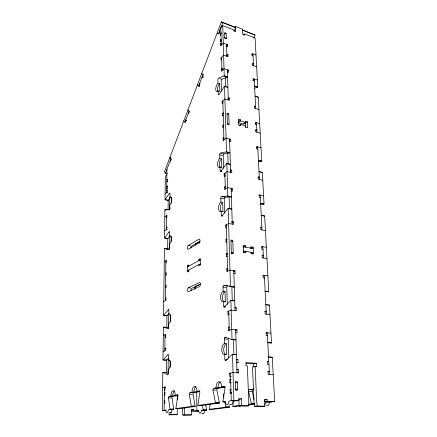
<?xml version="1.0" encoding="UTF-8"?>
<svg xmlns="http://www.w3.org/2000/svg" width="437" height="437" viewBox="0 0 437 437"><rect width="100%" height="100%" fill="white"/><g stroke="black" fill="none" stroke-linecap="round" stroke-linejoin="round"><path stroke-width="0.66" d="M182.404 408.229L182.77 415.046L191.368 414.926L191.346 409.425L193.635 409.474L193.64 410.846L191.761 411.086L191.756 409.726L193.635 409.474M169.092 412.364L169.07 414.839L177.214 414.708L177.242 408.59M177.275 399.746L177.291 394.982M169.07 414.839L170.872 414.609L170.889 412.124M168.076 373.313L168.218 358.487M168.507 327.734L168.644 313.608M169.261 249.396L169.387 235.865M169.632 210.164L169.753 197.448M166.104 410.6L162.345 410.529L162.832 372.313A1.349 0.568 -85.9 0 1 162.996 372.324L167.655 374.935A1.371 0.584 -86 0 0 168.261 373.427L168.3 369.352A4.763 2.043 -85.6 0 0 170.425 364.054A4.763 2.043 -85.6 0 0 168.387 359.919L168.425 355.909A1.349 0.579 -85.3 0 0 167.852 354.757L163.154 359.891A1.333 0.563 -85.3 0 1 162.99 359.995L163.411 327.045A1.295 0.546 -83.9 0 1 163.569 327.034L168.103 328.843A1.311 0.563 -84 0 0 168.698 327.329L168.731 323.478A4.561 1.961 -83.6 0 0 170.801 318.18A4.561 1.961 -83.6 0 0 168.819 314.564L168.851 310.773A1.289 0.557 -83.2 0 0 168.294 309.762L163.717 315.274A1.273 0.541 -83.3 0 1 163.558 315.394L164.41 248.631A1.207 0.503 -80.5 0 1 164.558 248.582L168.89 249.09A1.224 0.519 -80.4 0 0 169.447 247.582L169.48 244.103A4.272 1.803 -80.1 0 0 171.451 238.821A4.272 1.803 -80.1 0 0 169.556 236.046L169.589 232.615A1.213 0.508 -79.8 0 0 169.059 231.845L164.694 237.93A1.196 0.497 -79.9 0 1 164.541 238.078L167.759 238.635A1.196 0.503 -80 0 0 167.912 238.487L169.731 235.975M164.541 238.078L164.902 209.793A1.174 0.481 -78.9 0 1 165.049 209.727L169.272 209.64A1.191 0.492 -78.7 0 0 169.824 208.138L169.851 204.833A4.157 1.715 -78.4 0 0 171.774 199.567A4.157 1.715 -78.4 0 0 169.927 197.18L169.955 193.924A1.18 0.481 -78.1 0 0 169.436 193.263L165.181 199.605A1.164 0.47 -78.4 0 1 165.028 199.769L168.169 200.414A1.158 0.475 -78.4 0 0 168.316 200.255L170.441 197.109M170.091 367.561L170.146 360.656M170.474 321.856L170.534 314.744M171.146 241.688L171.189 236.33L169.556 236.046M171.468 203.243L171.512 197.513L169.927 197.18M165.568 387.056L164.973 387.035L164.946 389.777L164.356 389.897L164.951 389.919M165.994 348.147L165.415 348.103L165.388 350.72L163.099 351.457M164.973 337.271L165.541 337.064L165.568 334.491L163.307 335.332M164.634 230.758L166.765 229.299L166.787 227.054L167.322 227.153M165.104 193.881L167.18 192.22L167.207 190.084L167.732 190.199M166.71 188.555L167.229 188.134L167.251 186.009L167.775 186.124M166.787 182.032L167.3 181.601L167.327 179.498L167.846 179.612M166.333 373.083L166.475 359.673M166.814 327.723L166.95 315.001M167.65 249.057L167.764 238.28M168.065 210L168.169 199.999M165.028 199.769L165.328 176.22L166.868 174.909M164.809 350.906L165 334.698M165.399 300.667L165.863 260.692M166.229 229.665L166.388 215.763M166.661 192.641L166.934 169.299M237.581 389.471C237.679 390.842 235.477 390.678 235.554 389.389L235.335 382.26A1.245 1.005 79.8 0 1 236.302 381.069A1.245 1.005 79.8 0 1 237.357 382.353L237.581 389.471L235.636 389.799M233.555 400.942L232.834 405.864A1.502 0.77 -89.7 0 0 232.817 406.295L236.422 406.383L241.093 405.793M225.618 401.953L222.936 401.876A1.655 0.825 -89.1 0 1 222.957 401.401L224.968 387.827A1.639 0.825 -88.4 0 0 224.105 386.346L221.652 386.794A5.643 2.797 -88.2 0 0 218.735 381.703A5.643 2.797 -88.2 0 0 216.053 387.816L213.698 388.242A1.595 0.781 -88.1 0 0 212.95 389.968L215.392 402.488A1.617 0.787 -88.8 0 1 215.43 402.947L219.401 403.056A1.611 0.792 -89 0 0 219.363 402.597L216.878 390.121A1.59 0.787 -88.3 0 1 217.626 388.4L225.481 386.985M210.164 404.056L209.443 408.89A1.415 0.677 -88.9 0 0 209.421 409.294L212.89 409.371L229.403 407.273A1.469 0.743 -89.5 0 0 229.365 406.858L228.884 404.558M199.785 391.612L193.744 392.699A1.491 0.688 -87.7 0 0 193.067 394.305L195.093 406.049A1.513 0.694 -88.3 0 1 195.126 406.481L179.58 408.671L175.887 408.595A1.458 0.639 -87.8 0 1 175.914 408.174L177.761 396.233A1.448 0.634 -87.3 0 0 177.127 394.906L175.232 395.256A4.993 2.163 -87.1 0 0 173.09 390.694A4.993 2.163 -87.1 0 0 170.889 396.048L169.059 396.381A1.415 0.601 -87.1 0 0 168.442 397.894L170.059 409.021A1.431 0.612 -87.6 0 1 170.08 409.425L168.791 409.611A1.431 0.606 -87.6 0 0 168.294 410.25L168.027 411.419A2.846 1.202 -87.5 0 1 166.087 411.681L165.847 410.6A1.415 0.595 -87.5 0 0 165.372 410.097L162.345 410.529M234.287 31.098L235.652 27.586L221.373 21.85L164.454 171.79L165.443 173.21L167.398 173.664M217.145 32.999L218.948 34.124L219.871 31.688L219.418 31.409L219.756 30.519M220.095 29.629L220.778 27.837L222.744 25.652L233.56 29.771L233.598 30.787L235.707 31.584L235.505 26.466L242.442 29.132L242.666 34.228L244.736 35.015L244.693 34.004L255.093 37.959L257.732 87.012A1.306 0.628 -71.4 0 1 257.524 87.149L254.563 88.165M165.443 173.21L170.987 158.653L169.96 157.287L170.643 158.194M186.238 120.109L185.714 119.957L186.091 120.366L185.261 122.546L184.884 122.136L189.052 111.184L188.287 110.397M199.578 86.521L198.644 85.991L203.003 74.53M218.495 33.84L222.755 22.642L221.373 21.85M199.048 86.351L199.917 84.068L199.512 83.713L200.037 83.882M203.074 77.354L202.544 77.18L203.423 74.869L201.768 73.503M253.821 38.052L255.044 35.02L242.382 29.907M220.991 153.179L223.886 153.933L229.786 152.868A1.387 0.666 -75.1 0 0 229.999 152.759L226.481 151.836A1.393 0.661 -75.2 0 1 226.273 151.945L220.412 153.032A1.366 0.639 -75.5 0 0 219.74 154.796L219.827 158.44A4.796 2.256 -75.9 0 0 217.473 164.602A4.796 2.256 -75.9 0 0 220.04 167.005L220.133 170.709A1.382 0.655 -76.3 0 0 220.876 171.419L226.612 163.564A1.404 0.672 -75.8 0 1 226.825 163.356L230.365 164.252A1.398 0.677 -75.8 0 0 230.157 164.459L227.797 163.864M195.41 243.393L196.934 243.655A1.164 0.535 -80.1 0 0 197.098 243.518L198.234 242.06M230.589 196.781L227.573 196.109L221.515 196.453A1.404 0.683 -77.6 0 0 220.816 198.229L220.914 202.091A4.922 2.404 -78.1 0 0 218.489 208.291A4.922 2.404 -78.1 0 0 221.138 211.191L221.237 215.124A1.415 0.699 -78.5 0 0 222.007 215.976L227.939 208.46A1.442 0.721 -78.1 0 1 228.152 208.269L231.801 209.033A1.437 0.727 -78.1 0 0 231.692 209.121M163.558 315.394L166.945 315.743A1.267 0.541 -83.4 0 0 167.103 315.623L169.01 313.351M220.975 34.813L220.319 35.528L220.264 33.474L220.914 32.753L221.455 32.955M221.155 41.209L220.494 41.919L220.439 39.838L221.095 39.128M162.99 359.995L166.47 360.219A1.327 0.568 -85.3 0 0 166.634 360.115L168.595 357.996M224.307 38.014L224.705 37.582L224.569 33.212A0.967 0.639 47.2 0 1 225.35 32.737A0.967 0.639 47.2 0 1 226.186 33.813L226.322 38.183L224.705 37.582A0.972 0.645 47.3 0 0 225.536 38.614A0.972 0.645 47.3 0 0 226.322 38.134L225.82 38.669M234.707 27.329L235.505 26.466M226.585 46.377L227.672 46.77L227.601 44.672L223.258 43.088L220.603 45.918L220.548 43.826L221.204 43.121M233.429 286.978L223.766 285.219A1.497 0.759 -82.6 0 0 223.028 287L223.138 291.342A5.266 2.677 -83.2 0 0 220.554 297.581A5.266 2.677 -83.2 0 0 223.389 301.574L223.498 305.993A1.519 0.776 -83.7 0 0 224.323 307.173L230.649 300.454A1.546 0.803 -83.6 0 1 230.878 300.301L234.74 300.776A1.54 0.808 -83.6 0 0 234.565 300.885M225.995 46.36L227.601 44.672M221.663 59.361L220.996 60.044L220.936 57.908L223.618 55.138L227.994 56.684L227.928 54.554L226.836 54.166M243.469 35.266L244.693 34.004M226.71 55.794L227.928 54.554M227.409 71.974L228.513 72.351L228.442 70.166L224.017 68.664L221.308 71.368L221.248 69.199L221.92 68.522L222.471 68.707M227.207 71.378L228.442 70.166M252.002 54.794L252.93 53.898L253.536 65.703M252.165 64.796L253.427 63.611L252.389 63.239L252.499 65.337L256.645 66.801M235.095 339.811L231.801 339.527L225.082 337.135A1.568 0.798 -85.7 0 0 224.318 338.921L224.432 343.553A5.523 2.813 -86.2 0 0 221.761 349.797A5.523 2.813 -86.2 0 0 224.705 354.473L224.826 359.198A1.595 0.814 -86.8 0 0 225.678 360.574L232.238 354.396A1.622 0.847 -86.8 0 1 232.479 354.265L236.461 354.554A1.617 0.852 -87 0 0 236.28 354.642M222.892 103.116L222.198 103.749L222.138 101.471L224.913 98.92L229.43 100.335L229.354 98.057L228.234 97.708M227.693 99.57L229.354 98.057M252.799 80.233L254.219 78.95L255.743 108.556M223.099 115.991L222.531 115.821L222.466 113.505L223.165 112.888L223.733 113.057M222.531 115.821L223.231 115.21M223.569 127.314L222.865 127.91L222.799 125.556L223.504 124.955M228.13 124.938L229.081 124.135L228.764 114.374A1.016 0.732 50.6 0 0 227.885 113.243A1.016 0.732 50.6 0 0 227.054 113.86L227.36 123.638A1.021 0.743 51.2 0 0 228.245 124.769A1.021 0.743 51.2 0 0 229.081 124.135L227.36 123.638M166.808 179.929L167.327 179.498M254.76 107.054L255.629 106.328L254.563 105.989L254.673 108.223L258.944 109.556M238.318 121.579L240.481 119.782L238.247 119.115L238.471 124.933L240.716 125.588L240.667 124.419L245.49 125.834L245.545 126.992L247.757 127.642L247.495 121.863L245.288 121.207L245.337 122.36L243.158 124.141L238.362 122.731L240.53 120.934L240.481 119.782M223.788 140.567L223.209 140.408L223.143 138.01L223.853 137.431M239.367 125.49L240.667 124.419M167.251 186.009L166.732 186.435L167.775 186.659M223.209 140.408L226.071 138.076L230.714 139.354L230.791 141.768L229.633 141.451M245.474 127.478L245.304 123.644L247.495 121.863M167.207 190.084L166.683 190.505L167.207 190.619M228.993 140.736L230.714 139.354M255.492 123.442L256.47 122.66L256.967 132.22M255.508 130.953L256.847 129.915L255.76 129.598L255.88 131.908L260.212 133.165M256.213 147.914L257.715 146.81L259.403 179.476M164.809 216.91L166.918 215.375L166.896 217.588L166.366 217.97M224.793 176.357L224.197 176.215L224.126 173.697L227.065 171.555L231.807 172.719L231.725 170.201L230.545 169.906M230.392 171.162L231.725 170.201M224.197 176.215L224.929 175.685L225.525 175.832M166.787 227.054L166.257 227.426L166.792 227.519M231.222 190.958L232.418 191.231L232.331 188.647L227.54 187.544L224.563 189.587L224.492 187.025L225.23 186.512M231.206 189.407L232.331 188.647M257.885 177.925L259.272 177.012L258.152 176.734L258.278 179.197L262.752 180.295M259.163 195.7L260.206 195.055L262.003 229.982M188.309 245.501L198.939 239.132A2.016 0.94 -80 0 1 199.949 240.448A2.016 0.94 -80 0 1 198.977 242.939L188.32 249.216A1.961 0.885 -80.4 0 1 187.386 247.91A1.961 0.885 -80.4 0 1 188.309 245.501L190.598 245.889M164.241 261.654L166.41 260.365L166.382 262.713L165.836 263.03M226.382 227.497L225.623 227.939L225.547 225.241L228.6 223.427L233.505 224.389L233.418 221.69L232.2 221.45L231.621 221.788M200.184 241.082L191.739 246.08A1.95 0.89 -80.4 0 0 190.827 248.134M231.588 222.772L233.418 221.69M165.721 273.065L166.268 272.759L166.24 275.141L165.694 275.441M226.787 241.858L226.016 242.284L225.94 239.531L226.71 239.105M188.587 270.061L188.593 271.339L187.336 272L187.326 265.658L188.576 264.975L188.576 266.242M198.928 260.654L198.917 259.354L200.25 258.628L200.321 265.172L198.977 265.876L198.966 264.571L200.151 264.751M187.326 266.92L200.266 259.933M260.905 227.868L261.867 227.349L260.714 227.12L260.845 229.758L265.461 230.665M200.304 263.861L187.336 270.727L189.319 271.016M165.574 285.437L166.131 285.148L166.104 287.568L165.547 287.852M227.191 256.262L226.415 256.661L226.339 253.859L227.114 253.455M243.169 247.047L245.556 245.818L245.61 247.189M231.632 253.678L233.205 252.876L232.834 241.251A1.098 0.874 61.3 0 0 231.872 240.05A1.098 0.874 61.3 0 0 230.976 240.918L231.331 252.553A1.109 0.885 62.7 0 0 232.304 253.771A1.109 0.885 62.7 0 0 233.205 252.876L231.331 252.553M250.745 248.38L253.154 247.167L253.465 254.023L251.067 253.613L251.007 252.236M243.382 252.531L245.78 251.33L245.834 252.717L243.404 252.296L243.136 245.386L245.556 245.818M261.779 247.2L262.866 246.67L263.451 257.994M251.242 253.7L253.394 252.646L243.338 250.909M165.426 298.209L165.984 297.941L165.956 300.399L163.738 301.454M233.866 273.518L235.128 273.709L235.03 270.831L229.982 270.061L226.825 271.557L226.748 268.695L227.53 268.318M188.429 287.792L199.37 282.548A2.087 0.983 -82.3 0 1 200.408 284.077A2.087 0.983 -82.3 0 1 199.409 286.574L188.44 291.708A2.027 0.929 -82.5 0 1 187.484 290.201A2.027 0.929 -82.5 0 1 188.429 287.792L190.783 288.098M195.913 286.257L200.135 284.258M200.517 284.197L191.952 288.251A2.021 0.934 -82.5 0 0 191.002 290.654M194.755 287.59L195.923 287.038L195.913 285.771M262.08 255.842L263.309 255.263L262.134 255.061L262.271 257.797L266.963 258.589M233.533 271.53L235.03 270.831M262.681 276.009L264.341 275.305L266.346 314.17M219.614 78.589L221.81 79.316L227.366 77.081A1.344 0.584 -72.2 0 0 227.568 76.934L224.23 75.82A1.349 0.579 -72.3 0 1 224.034 75.967L218.511 78.228A1.322 0.563 -72.7 0 0 217.883 79.763L217.959 83.243A4.627 1.988 -72.9 0 0 215.736 89.334A4.627 1.988 -72.9 0 0 218.15 90.94L219.811 91.47L219.614 83.784L217.959 83.243M235.013 308.167L236.242 307.708L236.341 310.723L231.168 310.128L227.923 311.335L228.005 314.35L228.649 314.427M228.005 314.35L229.463 314.132M264.909 311.668L266.193 311.237L264.98 311.095L265.128 314.034L269.973 314.591M165.415 348.103L164.842 348.294L166 348.376M229.097 330.448L228.447 330.388L228.36 327.308L229.179 327.04M228.447 330.388L231.741 329.329L236.969 329.831L237.073 332.934L235.767 332.808M235.101 330.427L236.969 329.831M266.149 333.103L267.302 332.77L269.46 374.596M236.029 359.837L237.941 359.372L238.045 362.59L236.772 362.885M245.938 363.338L253.668 363.846L256.29 363.262L256.426 366.435L254.46 366.856M267.455 361.792L268.782 361.497L267.537 361.41L267.695 364.54L268.946 364.622M236.674 369.942L238.274 369.598L238.383 372.848L237.952 372.941M256.426 366.435L252.52 366.922L253.952 401.357L254.574 406.328L262.151 406.514L264.877 406.192L264.56 399.593L267.133 399.675L267.215 401.313L264.489 401.669L271.901 401.887M162.64 387.532L164.973 387.035M231.233 376.394L229.72 376.53L229.627 373.269L233.019 372.548L238.383 372.848M267.69 371.75L269.296 371.434L268.039 371.357L268.198 374.525L273.212 374.804M231.239 382.872L229.889 382.807L229.802 379.524L230.649 379.36M164.296 395.179L164.886 395.064L164.913 392.306L164.328 392.421L164.924 392.442M229.889 382.807L230.747 382.648M236.062 382.594L237.357 382.353L235.335 382.26M192.045 392.191A5.299 2.447 -87.6 0 1 194.47 386.483A5.299 2.447 -87.6 0 1 196.961 391.295L198.873 391.366L189.98 392.563A1.497 0.683 -87.6 0 0 189.303 394.179L191.291 405.962A1.519 0.694 -88.1 0 1 191.319 406.394L195.126 406.481M196.961 391.295L199.747 390.924M170.889 396.048L177.067 395.316L175.232 395.256M216.053 387.816L218.025 387.892L223.646 386.876L221.652 386.794M169.665 396.397L172.67 396.496L178.345 395.474M231.528 393.06L230.173 393.01L230.081 389.689L230.933 389.542M235.63 389.591L237.575 389.263L235.548 389.181M254.492 404.001L251.395 403.919A1.568 0.836 89.8 0 0 251.346 403.471L248.516 391.35A1.54 0.825 -89.4 0 1 249.281 389.684L253.892 388.93M230.173 393.01L231.703 392.896M258.343 161.663L261.495 161.215A1.344 0.705 -74.7 0 0 261.719 161.111L258.272 97.096L255.104 96.069A1.311 0.634 -71.9 0 0 254.995 96.173M239.083 405.946L241.716 405.612L241.486 398.866L238.864 399.243L239.083 405.946L246.244 406.12L248.904 405.793L247.369 365.862L246.064 365.78L245.944 362.573L256.29 363.262M175.887 408.595L191.319 406.394M199.108 390.902A1.535 0.721 -87.8 0 1 199.846 392.3L197.917 405.006A1.551 0.721 -88.4 0 0 197.895 405.454L215.43 402.947M222.936 401.876L224.678 401.625A1.666 0.836 -89.2 0 1 225.492 402.624A3.343 1.682 -89.2 0 0 227.136 404.629A3.343 1.682 -89.2 0 0 228.671 402.177A1.682 0.852 -89.3 0 1 229.441 400.947L233.844 400.319L238.837 400.467L238.782 398.784L241.486 398.866M169.398 409.622L173.729 409.496A1.426 0.617 -87.7 0 0 173.708 409.092L172.052 398.003A1.409 0.606 -87.2 0 1 172.67 396.496M197.895 405.454L201.747 405.547L219.401 403.056M235.319 400.811L233.505 401.068A1.677 0.858 -89.5 0 0 232.73 402.291A3.327 1.699 -89.3 0 1 230.195 404.252M238.837 400.467L236.22 400.838L231.244 400.691L230.468 373.094M264.412 400.041L267.133 399.675M196.721 391.787L196.868 410.906L198.207 410.731A1.377 0.639 -88.7 0 1 198.726 411.222L199.004 412.277A2.759 1.289 -88.6 0 0 201.075 412.02L201.337 410.889A1.387 0.65 -88.8 0 1 201.85 410.267L206.663 410.157A1.387 0.655 -88.8 0 0 206.63 409.764L205.734 404.886M209.421 409.294L225.836 407.191L229.403 407.273M232.817 406.295L239.454 405.449M248.713 404.263L251.395 403.919M264.827 404.853A3.228 1.781 89.3 0 0 265.406 403.204A1.628 0.901 89.1 0 1 266.199 402.018L268.105 401.778M198.835 411.151L191.761 411.086M206.663 410.157L205.281 410.332A1.387 0.655 -88.9 0 0 204.762 410.955L204.5 412.08A2.753 1.295 -88.8 0 1 203.085 413.244M248.358 404.87L254.443 404.099M268.416 356.958A1.568 0.896 -88.1 0 1 268.547 356.914L272.267 357.187L274.654 401.537L269.984 402.127A1.622 0.907 89 0 0 269.192 403.313A3.217 1.792 89.2 0 1 266.543 405.197M182.77 415.046L191.368 414.926M254.574 406.328L257.273 406L264.877 406.192M222.111 196.584L225.088 197.24L231.189 196.912A1.42 0.71 -77.3 0 0 231.408 196.825L227.792 196.022A1.426 0.705 -77.4 0 1 227.573 196.109M260.534 204.248L263.801 204.15A1.377 0.754 -77.1 0 0 264.03 204.068L262.32 172.32L258.988 171.479A1.36 0.721 -75.4 0 0 258.879 171.566M170.872 414.609L177.214 414.708M201.763 413.287L203.467 413.32M170.67 409.032L173.708 409.092M202.413 405.345L203.2 409.698L206.062 409.753M170.08 409.425L173.729 409.496M201.85 410.267L204.707 410.321M166.005 410.31L164.115 410.277L164.388 387.16L165.738 387.209M193.64 410.846L198.939 410.944M175.914 408.174L176.532 408.191M191.925 405.978L195.093 406.049M224.733 401.598L225.792 406.776L228.77 406.847M241.716 405.612L248.904 405.793M164.793 403.755L164.192 403.739L164.787 403.641L164.82 400.849L164.219 400.953L164.82 400.969M222.957 401.401L223.629 401.417M216.053 402.51L219.363 402.597M251.346 403.471L254.438 403.559M168.442 397.894L171.451 397.981M267.215 401.313L274.654 401.537M266.199 402.018L269.356 402.111M177.127 394.906L177.744 394.928M164.29 395.179L164.886 395.195M189.303 394.179L192.438 394.283M190.608 392.59L193.744 392.699M212.95 389.968L216.222 390.094M249.134 391.372L252.193 391.492A1.535 0.83 -89.6 0 1 252.957 389.831M214.354 388.269L217.626 388.4M249.281 389.684L252.346 389.809M230.081 389.689L230.758 389.711M224.105 386.346L224.771 386.374M229.802 379.524L231.146 379.595M162.832 372.313L166.339 372.499A1.344 0.574 -86 0 1 166.508 372.51L168.267 373.488M229.627 373.269L230.299 373.307M236.941 369.516L238.274 369.598M163.738 359.93L166.634 360.115M168.387 359.919L169.567 359.995M225.678 360.574L226.339 360.618M236.717 362.502L238.045 362.59M236.614 359.28L237.941 359.372M167.852 354.757L168.436 354.8M225.481 359.241L227.453 359.378M232.905 354.445L235.559 354.636M268.919 357.084L271.399 357.264M224.705 354.473L226.677 354.615L226.393 343.717L224.432 343.553M165.541 337.064L166.115 337.113M231.801 339.527A1.595 0.83 -85.8 0 0 232.042 339.522L235.991 339.866A1.59 0.836 -85.9 0 1 235.751 339.871L234.035 339.265M265.609 304.791A1.491 0.852 -84.3 0 1 265.854 304.644L269.465 305.092L271.503 342.963L267.81 342.641A1.54 0.879 -86.8 0 1 267.684 342.663M224.318 338.921L227.568 339.205M267.559 342.646L270.634 342.914M225.738 337.195L226.388 337.249M267.46 335.791L266.226 335.671L266.073 332.655L270.973 333.125M163.411 327.045L166.819 327.362A1.289 0.552 -84 0 1 166.978 327.357L168.698 328.029M228.36 327.308L229.015 327.373M164.285 315.328L167.103 315.623M168.819 314.564L169.96 314.684M168.294 309.762L168.862 309.828M227.923 311.335L228.567 311.406M224.323 307.173L224.962 307.244M169.108 249.265L167.803 249.112A1.207 0.508 -80.5 0 0 167.65 249.161L166.841 249.03M224.137 306.069L225.416 306.222M234.959 307.555L236.242 307.708M223.389 301.574L225.301 301.803L225.033 291.594L223.138 291.342M231.938 300.612L233.866 300.853M266.816 304.939L269.219 305.239A1.486 0.858 -84.4 0 1 269.465 305.092M195.923 287.038L194.869 286.896L194.886 289.25M223.028 287L226.175 287.431M224.4 285.306L227.546 285.738A1.491 0.765 -82.6 0 0 226.803 287.513L227.267 304.42M230.239 286.541A1.524 0.787 -82.5 0 0 230.468 286.503L234.298 287.033A1.519 0.792 -82.6 0 1 234.068 287.065L231.32 286.508M261.129 215.315A1.393 0.765 -78.1 0 1 261.244 215.233L264.669 215.954L268.744 291.758L265.161 291.266A1.469 0.836 -83.1 0 1 265.041 291.299M264.92 291.299L267.903 291.708M264.483 278.107L263.293 277.932L263.15 275.124L267.892 275.845M187.326 265.658L189.057 265.92M226.748 268.695L227.999 268.892M198.917 259.354L200.097 259.54M164.558 248.582L167.262 249.024M164.41 248.631L166.033 248.893M169.447 247.582L169.998 247.675M226.339 253.859L227.579 254.066M165.235 238.023L167.912 238.487M195.574 243.251L197.098 243.518M243.18 246.763L253.209 248.533M169.059 231.845L169.6 231.938M253.154 247.167L250.767 246.747L250.827 248.112M263.003 249.369L261.834 249.161L261.697 246.457L266.352 247.298M225.94 239.531L227.174 239.749M166.765 229.299L167.3 229.398M230.976 240.918L232.834 241.251M225.547 225.241L226.77 225.476M165.049 209.727L166.366 209.984M164.902 209.793L165.956 210M265.581 291.211L268.498 291.79A1.464 0.841 -83.2 0 0 268.744 291.758M169.824 208.138L170.354 208.241M221.843 215.244L222.444 215.37M222.007 215.976L222.613 216.102M229.152 286.066L230.233 286.284M165.705 199.714L168.316 200.255M221.138 211.191L222.946 211.563L222.706 202.478L220.914 202.091M228.546 208.591L230.976 209.099M261.588 215.539L264.44 216.14M167.18 192.22L167.704 192.335M169.436 193.263L169.96 193.373M167.229 188.134L167.753 188.249M220.816 198.229L223.799 198.879M264.03 204.068L260.632 203.314A1.382 0.754 -77.2 0 1 260.403 203.396L263.232 204.024M167.3 181.601L167.824 181.716M260.332 197.579L259.201 197.322L259.07 194.798L263.587 195.836M224.492 187.025L225.093 187.162M220.876 171.419L221.466 171.566M224.126 173.697L225.312 173.981M170.714 160.849L170.195 160.723L170.539 161.187L171.331 159.112L170.987 158.653M220.718 170.856L221.892 171.14M220.04 167.005L221.794 167.442L221.57 158.882L219.827 158.44M259.327 171.817L261.55 172.38M219.74 154.796L222.635 155.545M261.719 161.111L258.409 160.237A1.349 0.705 -74.7 0 1 258.191 160.341L260.944 161.067M226.273 151.945L229.201 152.715M223.143 138.01L223.722 138.174M257.841 149.175L256.738 148.87L256.617 146.51L260.998 147.717M186.091 120.366L186.615 120.514M222.799 125.556L223.946 125.883M188.74 113.538L188.216 113.391L188.598 113.784L189.434 111.582L187.91 110.004M243.66 123.158L245.304 123.644M256.59 124.944L255.508 124.621L255.394 122.338L259.698 123.627M240.53 120.934L245.337 122.36M222.466 113.505L223.602 113.844M227.054 113.86L228.764 114.374M222.138 101.471L223.263 101.821M218.15 90.94L218.232 94.266A1.327 0.579 -73.1 0 0 218.932 94.742L224.339 86.389A1.355 0.595 -72.7 0 1 224.536 86.155L227.895 87.242A1.349 0.595 -72.6 0 0 227.797 87.351M224.902 86.57L226.579 87.116M255.956 96.637L257.54 97.151M203.183 77.18L202.129 76.836L202.544 77.18M269.416 342.368L271.246 342.969A1.535 0.885 -87 0 0 271.503 342.963M224.034 75.967L226.814 76.896M254.897 86.269L257.524 87.149M257.732 87.012L254.58 85.958A1.306 0.623 -71.5 0 1 254.476 86.04M221.248 69.199L222.346 69.57M254.329 81.096L253.28 80.736L253.17 78.594L257.355 80.02M220.936 57.908L222.029 58.29M220.548 43.826L221.089 44.022M253.034 55.963L252.002 55.592L251.898 53.522L256.011 55.024M220.439 39.838L221.515 40.237M220.264 33.474L221.335 33.873M224.569 33.256L226.186 33.862M219.418 31.409L219.953 31.611M222.755 22.642L235.652 27.586M242.595 30.246L255.044 35.02M197.431 84.92L198.644 85.991M183.769 120.912L184.884 122.136M252.193 391.492L254.044 399.314M223.913 397.61L223.449 395.348A1.453 0.727 -88.8 0 1 224.143 393.786M257.273 406L256.639 401.002L255.142 366.353M184.622 414.822L184.25 407.967M253.668 363.846L253.804 366.998M226.519 44.274L226.907 56.297M227.338 69.794L228.305 99.98M229.556 139.037L230.627 172.429M231.135 188.374L232.282 224.148M233.773 270.64L235.051 310.576M235.669 329.706L237.045 372.777M225.459 77.36L225.749 86.805M227.775 153.305L228.103 164.099M229.114 197.191L229.463 208.657M231.823 286.131L232.276 301.027M233.456 339.658L233.91 354.505M222.744 25.652L224.23 75.82M224.536 86.155L226.481 151.836M226.825 163.356L227.792 196.022M228.152 208.269L230.468 286.503M230.878 300.301L232.042 339.522M232.479 354.265L233.844 400.319M220.778 27.837L221.264 45.213M221.603 57.22L221.98 70.696M222.826 100.838L223.924 139.829M224.858 173.161L225.306 189.079M226.306 224.787L227.611 271.186M228.726 311.035L229.267 330.126M221.45 91.24L221.177 81.053A1.316 0.568 -72.6 0 1 221.81 79.316M223.553 168.261L223.209 155.692A1.36 0.645 -75.5 0 1 223.886 153.933M224.776 213.158L224.389 199.01A1.398 0.688 -77.6 0 1 225.088 197.24M228.731 358.193L228.218 339.259A1.562 0.808 -85.8 0 1 228.425 338.107M199.228 241.202L199.245 243.196M195.585 243.251L195.601 245.288M258.065 97.32A1.306 0.639 -71.8 0 1 258.272 97.096M272.016 357.308A1.562 0.896 -88.2 0 1 272.267 357.187M225.792 406.776A1.475 0.737 -89.4 0 1 225.836 407.191M236.422 406.383A1.497 0.776 -89.8 0 1 236.428 406.17M203.2 409.698A1.387 0.655 -88.7 0 1 203.232 410.092M262.102 172.517A1.355 0.727 -75.4 0 1 262.32 172.32M264.494 216.086A1.393 0.77 -78.1 0 1 264.669 215.954M172.702 396.102A4.982 2.169 -87.2 0 1 174.5 390.924M179.58 408.671A1.458 0.639 -87.9 0 1 179.596 408.355M193.941 392.257A5.288 2.458 -87.7 0 1 195.902 386.74M201.747 405.547A1.546 0.727 -88.5 0 1 201.752 405.323M218.025 387.892A5.632 2.808 -88.2 0 1 220.439 381.872M170.676 412.757A2.835 1.213 -87.6 0 0 171.665 411.485L171.932 410.321A1.426 0.612 -87.7 0 1 172.429 409.682M170.315 412.681A2.835 1.213 -87.6 0 1 169.977 412.331M225.891 354.609A5.512 2.824 -86.3 0 1 223.728 349.179A5.512 2.824 -86.3 0 1 226.393 343.717M225.301 301.803A5.255 2.688 -83.2 0 1 224.798 301.918M224.028 301.732A5.255 2.688 -83.2 0 1 222.493 296.576A5.255 2.688 -83.2 0 1 225.033 291.594M222.946 211.563A4.916 2.409 -78.1 0 1 222.712 211.688M221.521 211.71A4.916 2.409 -78.1 0 1 220.352 207.296A4.916 2.409 -78.1 0 1 222.706 202.478M221.794 167.442A4.791 2.261 -75.9 0 1 221.57 167.59M220.013 167.497A4.791 2.261 -75.9 0 1 219.363 163.258A4.791 2.261 -75.9 0 1 221.57 158.882M217.817 91.584A4.621 1.999 -72.9 0 1 217.621 87.761A4.621 1.999 -72.9 0 1 219.614 83.784"/></g></svg>
